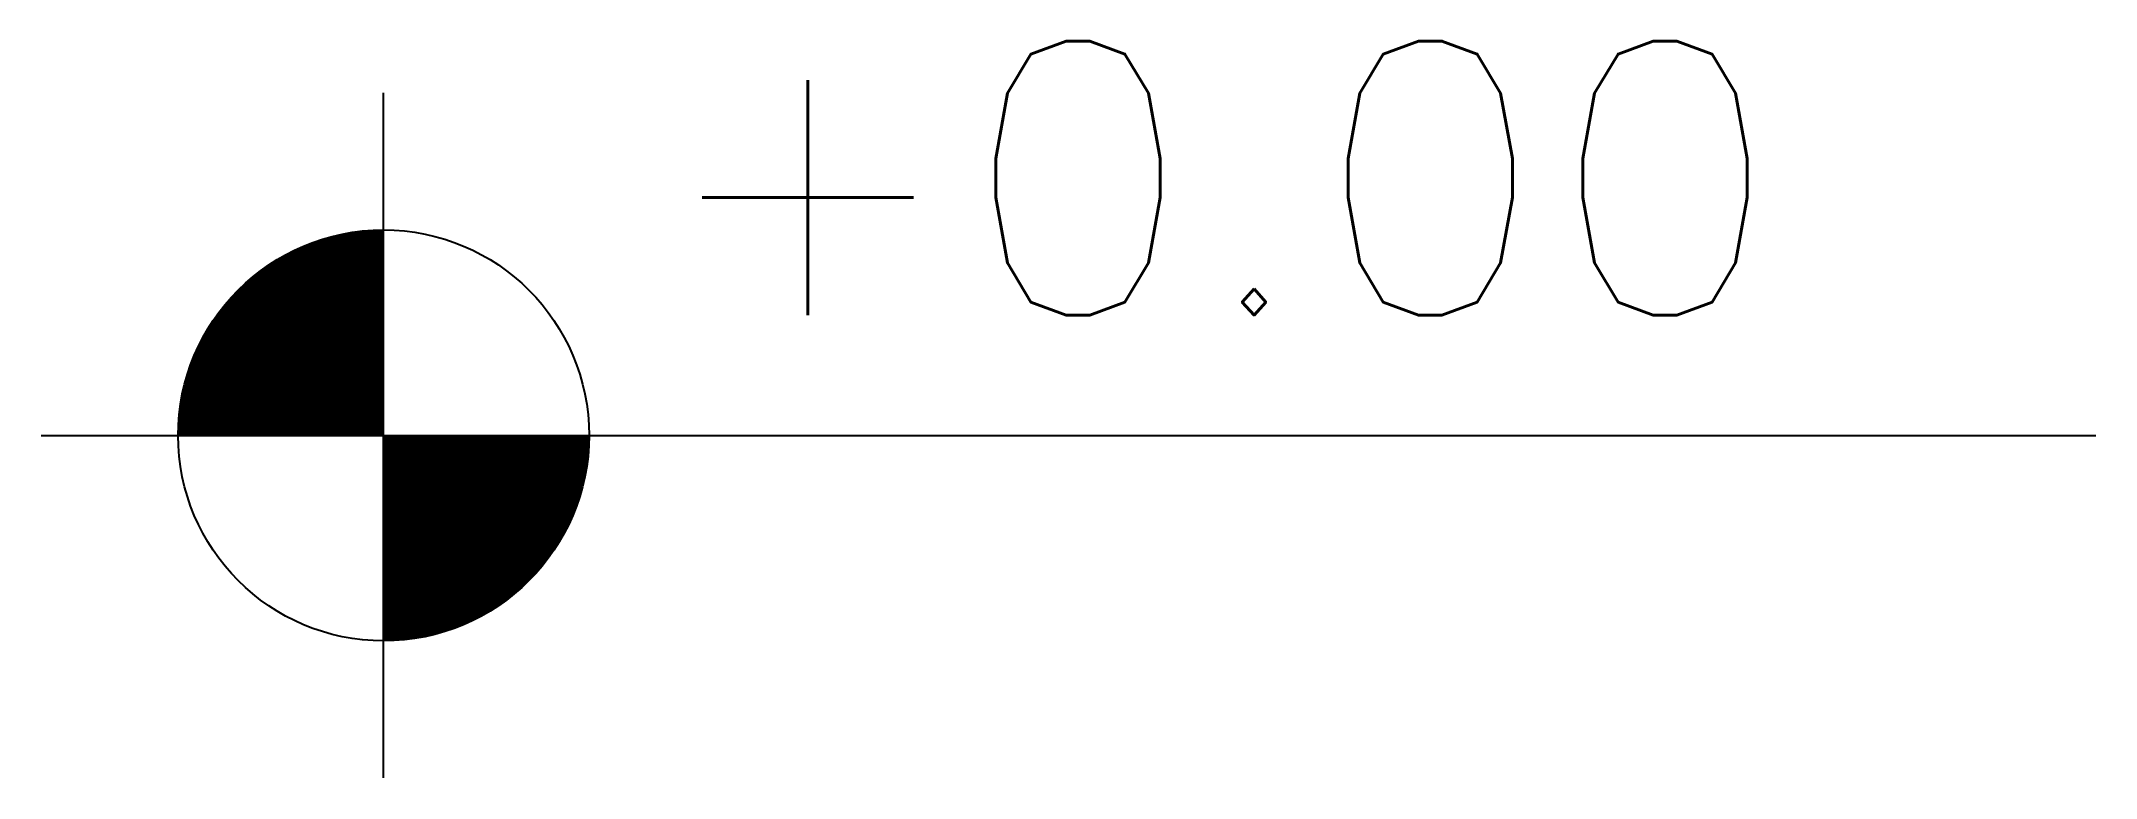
# Model space of a CAD drawing. Header units: millimetres. Extents: x 1174.55 to 1176.05, y -1453.77 to -1453.23.
import ezdxf

# ---------------------------------------------------------------- set-up
doc = ezdxf.new("R2010")
doc.units = ezdxf.units.MM
doc.layers.add('Símbolos_Gráficos', color=1, linetype='Continuous')
doc.styles.add('r80', font='romans.shx')

msp = doc.modelspace()

# ---------------------------------------------------------------- linework, layer by layer
at = {"layer": 'Símbolos_Gráficos', "color": 2}
for p, q in [((1174.7989, -1453.7696), (1174.7989, -1453.2696)), ((1174.5489, -1453.5196), (1176.0489, -1453.5196))]:
    msp.add_line(p, q, dxfattribs=at)
at = {"layer": 'Símbolos_Gráficos', "const_width": 0.15}
for points in [[(1174.7989, -1453.4446, 0.414214), (1174.7239, -1453.5196, 1)], [(1174.7989, -1453.5946, 0.414214), (1174.8739, -1453.5196, 1)]]:
    msp.add_lwpolyline(points, format="xyb", dxfattribs=at)
at = {"layer": 'Símbolos_Gráficos'}
msp.add_circle((1174.7989, -1453.5196), 0.15, dxfattribs=at)

# ---------------------------------------------------------------- texts
at = {"layer": 'Símbolos_Gráficos', "color": 2, "style": 'r80'}
msp.add_text('+0.00', height=0.2, dxfattribs=at).set_placement((1174.9972, -1453.4318))

doc.saveas('drawing.dxf')
